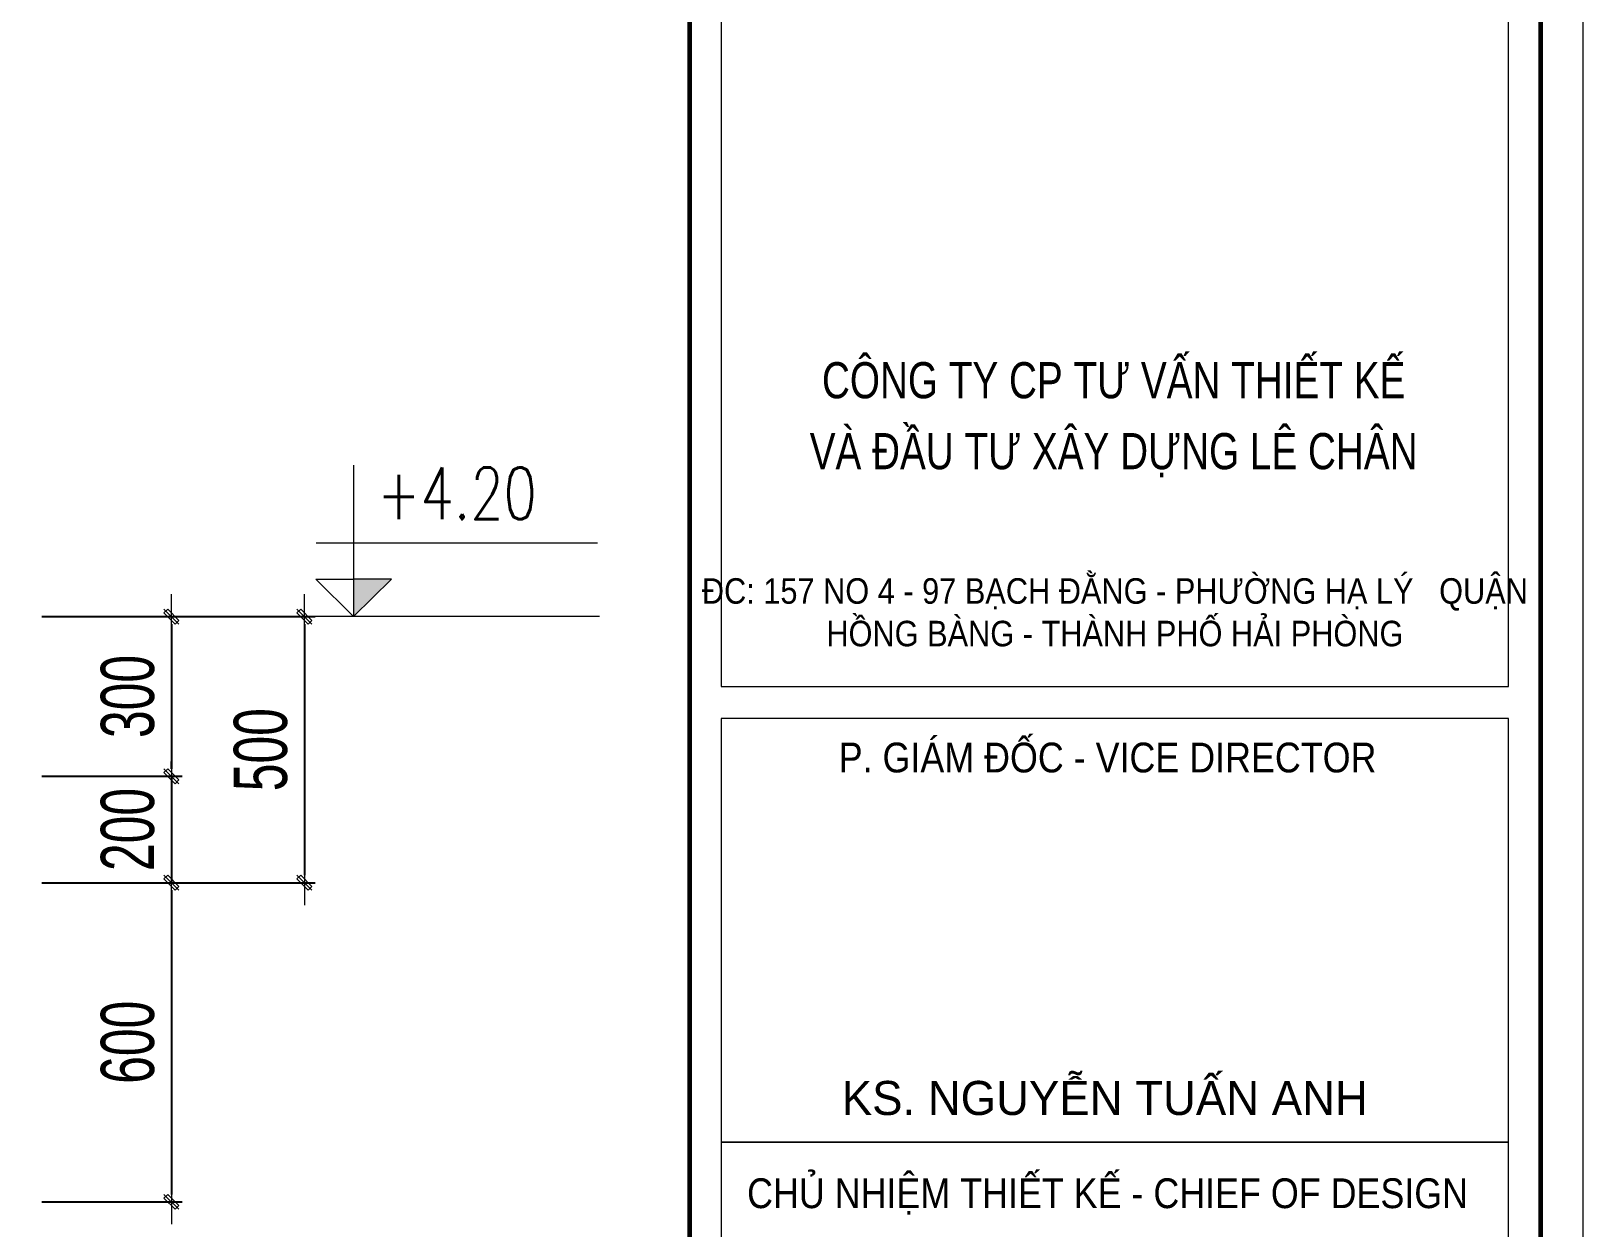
# Model space of a CAD drawing. Header units: millimetres. Extents: x -178395 to 493851, y -561170 to -280028.
# Drawn here: x 154757 to 162051, y -465472 to -459848 of the extents above; entities that cross this region are included whole.
import ezdxf
from ezdxf.enums import TextEntityAlignment as Align

# ---------------------------------------------------------------- set-up
doc = ezdxf.new("R2010")
doc.units = ezdxf.units.MM
doc.header["$MEASUREMENT"] = 0
doc.header["$PDMODE"] = 32
doc.layers.get('Defpoints').update_dxf_attribs({"color": 1})
for name, color, linetype, lineweight in [('EG Text1', 3, 'Continuous', 20), ('Khac', 156, 'Continuous', 9), ('Khungten_LCDI', 7, 'Continuous', 5), ('LC Dim', 8, 'Continuous', 18), ('LC Khac', 4, 'Continuous', 9), ('LC Net thay', 63, 'Continuous', 25), ('LC Text1', 3, 'Continuous', 20)]:
    doc.layers.add(name, color=color, linetype=linetype, lineweight=lineweight)
doc.styles.add('EG Huy', font='vnsimli.shx', dxfattribs={"width": 0.75})
doc.styles.add('HOATBIF', font='hoatbif.shx', dxfattribs={"width": 0.7})
doc.styles.add('Khungten', font='VHAVAN.TTF', dxfattribs={"width": 0.9, "height": 5000})
doc.styles.add('LC 1', font='VHAVANB.TTF')
doc.styles.add('LC 3', font='vnsimli.shx', dxfattribs={"width": 0.75})
doc.styles.add('Title', font='VHBLACK.TTF', dxfattribs={"width": 0.8})
doc.styles.add('VNAVANTH', font='VHAVANB.TTF', dxfattribs={"width": 0.6})
doc.dimstyles.new('1-100', dxfattribs={"dimscale": 100, "dimtxt": 2.5, "dimasz": 0.35, "dimexe": 0.5, "dimexo": 0, "dimgap": 0.8, "dimtad": 1, "dimdec": 0, "dimzin": 0, "dimdsep": 46, "dimtxsty": 'HOATBIF', "dimblk1": 'DOT', "dimblk2": 'DOT', "dimsah": 1, "dimcen": -1, "dimdle": 1, "dimclrd": 256, "dimclre": 256, "dimclrt": 4, "dimadec": 3, "dimazin": 2, "dimtfac": 0.333333, "dimtdec": 0, "dimtix": 1, "dimtmove": 2, "dimatfit": 3, "dimldrblk": 'DOT', "dimfxl": 1, "dimtvp": 0.833333, "dimtolj": 1, "dimtzin": 0, "dimarcsym": 0})

# ---------------------------------------------------------------- blocks, each defined once
blk = doc.blocks.new('lcdi fix')
at = {"layer": 'Defpoints', "lineweight": 0}
blk.add_lwpolyline([(-1200, -14850), (-1200, 14850), (40800, 14850), (40800, -14850)], close=True, dxfattribs=at)
at = {"layer": 'Khungten_LCDI', "color": 5, "lineweight": 60}
blk.add_line((36600, 14650), (36600, -14650), dxfattribs=at)
at = {"layer": 'Khungten_LCDI', "color": 5, "lineweight": 25}
blk.add_line((40600, -14650), (40600, 14650), dxfattribs=at)
at = {"layer": 'Khungten_LCDI', "color": 5, "lineweight": 60}
blk.add_lwpolyline([(0, -14650), (0, 14650), (40600, 14650), (40600, -14650)], close=True, dxfattribs=at)
at = {"layer": 'Khungten_LCDI', "color": 9, "lineweight": 15}
for points in [[(36750, 2587.2), (40450, 2587.2), (40450, 6561.5), (36750, 6561.5)], [(36750, 446.3), (40450, 446.3), (40450, 2437.2), (36750, 2437.2)], [(36750, -1521.9), (40450, -1521.9), (40450, 446.3), (36750, 446.3)]]:
    blk.add_lwpolyline(points, close=True, dxfattribs=at)
at = {"color": 7}
for s, height, style, width, p in [('c«ng ty cp t\xad vÊn thiÕt kÕ', 170, 'Title', 0.8, (38594.2, 3941.9)), ('vµ ®Çu t\xad x©y dùng lª ch©n', 170, 'Title', 0.8, (38594.2, 3608.6)), ('P. gi¸m ®èc - VICE director', 140, 'Khungten', 0.9, (38565.6, 2183.9)), ('chñ nhiÖm thiÕt kÕ - chief of design', 140, 'Khungten', 0.9, (38565.6, 136.4))]:
    blk.add_text(s, height=height, dxfattribs=dict(at, style=style, width=width)).set_placement(p, align=Align.CENTER)
at = {"color": 7, "style": 'VNAVANTH'}
blk.add_text('ks. nguyÔn tuÊn anh', height=160, dxfattribs=at).set_placement((38552.7, 574.1), align=Align.CENTER)
at = {"color": 7, "insert": (38600, 3096.5), "char_height": 120, "attachment_point": 2, "style": 'Khungten'}
blk.add_mtext_dynamic_manual_height_columns('®c: 157 no 4 - 97 b¹ch ®»ng - ph\xadêng h¹ lý   quËn hång bµng - thµnh phè h¶i phßng ', width=3886.569, gutter_width=25, heights=[0], dxfattribs=at)
at = {"color": 7, "style": 'Khungten', "width": 0.8}
for tag, p in [('REVISION', (39498.8, -10746.3)), ('NGAYHT', (39546.1, -11609.4))]:
    blk.add_attdef(tag, text='', height=200, dxfattribs=at).set_placement(p, align=Align.CENTER)
at = {"layer": 'LC Text1', "color": 3, "style": 'LC 1', "width": 1.834006}
for tag, p, p2 in [('TENBANVE1', (36912.7, -8885.8), (40339.1, -8885.8)), ('TENBANVE2', (36912.7, -9562.5), (40339.1, -9562.5))]:
    blk.add_attdef(tag, text='', height=250, dxfattribs=at).set_placement(p, p2, align=Align.FIT)
at = {"layer": 'LC Text1', "style": 'Title', "width": 0.7}
blk.add_attdef('SOBANVE', text='', height=250, dxfattribs=at).set_placement((39562, -13896.2), align=Align.CENTER)
blk = doc.blocks.new('CT')
at = {"layer": 'LC Khac'}
blk.add_hatch(color=252, dxfattribs=at).paths.add_polyline_path([(3.251, 1.597), (1.639, 1.597), (1.639, 0)])
at = {"layer": 'LC Khac', "color": 9, "ltscale": 50}
for p, q in [((0.046, 3.141), (11.999, 3.141)), ((12.091, 0), (0, 0))]:
    blk.add_line(p, q, dxfattribs=at)
for points in [[(1.639, 6.428), (1.639, 0)], [(1.639, 0), (0.027, 1.597), (1.639, 1.597)], [(1.639, 0), (3.251, 1.597), (1.639, 1.597)]]:
    blk.add_lwpolyline(points, dxfattribs=at)
at = {"layer": 'LC Khac', "color": 3, "style": 'LC 3', "width": 0.75}
blk.add_attdef('CT', (1.905, 3.503), '', height=2.2, dxfattribs=at)
blk = doc.blocks.new('DOT')
at = {"layer": 'LC Dim'}
blk.add_line((-3, 0), (3, 0), dxfattribs=at)
at = {"layer": 'LC Dim', "color": 4}
blk.add_line((-1, -1), (1, 1), dxfattribs=at)
blk.add_lwpolyline([(0.5, 1), (-1, -0.5), (-0.5, -1), (1, 0.5)], close=True, dxfattribs=at)
blk = doc.blocks.new('*D1102')
at = {"layer": 'Defpoints', "color": 0, "ltscale": 2, "transparency": 16777216}
for p in [(154807, -462599.6), (154807, -463349.6), (155416.6, -463349.6)]:
    blk.add_point(p, dxfattribs=at)
at = {"layer": 'LC Dim', "lineweight": -2, "ltscale": 2, "transparency": 16777216}
for p, q in [((154807, -462599.6), (155466.6, -462599.6)), ((155416.6, -462634.6), (155416.6, -463314.6)), ((154807, -463349.6), (155466.6, -463349.6))]:
    blk.add_line(p, q, dxfattribs=at)
at = {"layer": 'LC Dim', "lineweight": -2, "ltscale": 2, "transparency": 16777216, "xscale": 35, "yscale": 35, "zscale": 35}
for p, rotation in [((155416.6, -462599.6), 90), ((155416.6, -463349.6), 270)]:
    blk.add_blockref('DOT', p, dxfattribs=dict(at, rotation=rotation))
at = {"layer": 'LC Dim', "color": 4, "ltscale": 2, "transparency": 16777216, "insert": (155211.6, -462974.6), "char_height": 250, "attachment_point": 5, "rotation": 90, "style": 'HOATBIF'}
blk.add_mtext('\\A1;300', dxfattribs=at)
blk = doc.blocks.new('_Dot')
at = {"color": 0, "linetype": 'ByBlock', "lineweight": -2}
blk.add_line((-0.5, 0), (-1, 0), dxfattribs=at)
at = {"color": 0, "linetype": 'ByBlock', "const_width": 0.5}
blk.add_lwpolyline([(-0.25, 0, 1), (0.25, 0, 1)], format="xyb", close=True, dxfattribs=at)
blk = doc.blocks.new('*D1103')
at = {"layer": 'Defpoints', "color": 0, "ltscale": 2, "transparency": 16777216}
for p in [(154807, -463349.6), (154807, -463849.6), (155416.6, -463849.6)]:
    blk.add_point(p, dxfattribs=at)
at = {"layer": 'LC Dim', "lineweight": -2, "ltscale": 2, "transparency": 16777216}
for p, q in [((155416.6, -463314.6), (155416.6, -463279.6)), ((154807, -463349.6), (155466.6, -463349.6)), ((155416.6, -463349.6), (155416.6, -463849.6)), ((154807, -463849.6), (155466.6, -463849.6)), ((155416.6, -463884.6), (155416.6, -463919.6))]:
    blk.add_line(p, q, dxfattribs=at)
at = {"layer": 'LC Dim', "lineweight": -2, "ltscale": 2, "transparency": 16777216, "xscale": 35, "yscale": 35, "zscale": 35}
for p, rotation in [((155416.6, -463349.6), 270), ((155416.6, -463849.6), 90)]:
    blk.add_blockref('DOT', p, dxfattribs=dict(at, rotation=rotation))
at = {"layer": 'LC Dim', "color": 4, "ltscale": 2, "transparency": 16777216, "insert": (155211.6, -463599.6), "char_height": 250, "attachment_point": 5, "rotation": 90, "style": 'HOATBIF'}
blk.add_mtext('\\A1;200', dxfattribs=at)
blk = doc.blocks.new('*D1104')
at = {"layer": 'Defpoints', "color": 0, "ltscale": 2, "transparency": 16777216}
for p in [(154807, -463849.6), (154807, -465349.6), (155416.6, -465349.6)]:
    blk.add_point(p, dxfattribs=at)
at = {"layer": 'LC Dim', "lineweight": -2, "ltscale": 2, "transparency": 16777216}
for p, q in [((154807, -463849.6), (155466.6, -463849.6)), ((155416.6, -463884.6), (155416.6, -465314.6)), ((154807, -465349.6), (155466.6, -465349.6))]:
    blk.add_line(p, q, dxfattribs=at)
at = {"layer": 'LC Dim', "lineweight": -2, "ltscale": 2, "transparency": 16777216, "xscale": 35, "yscale": 35, "zscale": 35}
for p, rotation in [((155416.6, -463849.6), 90), ((155416.6, -465349.6), 270)]:
    blk.add_blockref('DOT', p, dxfattribs=dict(at, rotation=rotation))
at = {"layer": 'LC Dim', "color": 4, "ltscale": 2, "transparency": 16777216, "insert": (155211.6, -464599.6), "char_height": 250, "attachment_point": 5, "rotation": 90, "style": 'HOATBIF'}
blk.add_mtext('\\A1;600', dxfattribs=at)
blk = doc.blocks.new('*D1105')
at = {"layer": 'Defpoints', "color": 0, "ltscale": 2, "transparency": 16777216}
for p in [(154807, -462599.6), (154807, -463849.6), (156041.7, -463849.6)]:
    blk.add_point(p, dxfattribs=at)
at = {"layer": 'LC Dim', "lineweight": -2, "ltscale": 2, "transparency": 16777216}
for p, q in [((154807, -462599.6), (156091.7, -462599.6)), ((156041.7, -462634.6), (156041.7, -463814.6)), ((154807, -463849.6), (156091.7, -463849.6))]:
    blk.add_line(p, q, dxfattribs=at)
at = {"layer": 'LC Dim', "lineweight": -2, "ltscale": 2, "transparency": 16777216, "xscale": 35, "yscale": 35, "zscale": 35}
for p, rotation in [((156041.7, -462599.6), 90), ((156041.7, -463849.6), 270)]:
    blk.add_blockref('DOT', p, dxfattribs=dict(at, rotation=rotation))
at = {"layer": 'LC Dim', "color": 4, "ltscale": 2, "transparency": 16777216, "insert": (155836.7, -463224.6), "char_height": 250, "attachment_point": 5, "rotation": 90, "style": 'HOATBIF'}
blk.add_mtext('\\A1;500', dxfattribs=at)

msp = doc.modelspace()

# ---------------------------------------------------------------- block references
at = {"layer": 'EG Text1'}
ref = msp.add_blockref('CT', (156091.7, -462599.6), dxfattribs=dict(at, xscale=110.6268069788348, yscale=110.6268069788348, zscale=110.6268069788348))
ref.add_attrib('CT', '+4.20', (156383.6, -462141.5), dxfattribs={"layer": 'Khac', "color": 3, "height": 243.38, "style": 'EG Huy', "width": 0.75})
at = {"layer": 'LC Net thay'}
msp.add_blockref('lcdi fix', (121251, -465515.4), dxfattribs=at)

# ---------------------------------------------------------------- dimensions: what is measured, and where the dimension line sits
at = {"layer": 'LC Dim', "ltscale": 2}
for base, p1, p2, picture, middle in [((155416.6, -463349.6), (154807, -462599.6), (154807, -463349.6), '*D1102', (155211.6, -462974.6)), ((156041.7, -463849.6), (154807, -462599.6), (154807, -463849.6), '*D1105', (155836.7, -463224.6)), ((155416.6, -463849.6), (154807, -463349.6), (154807, -463849.6), '*D1103', (155211.6, -463599.6)), ((155416.6, -465349.6), (154807, -463849.6), (154807, -465349.6), '*D1104', (155211.6, -464599.6))]:
    dim = msp.add_linear_dim(base=base, p1=p1, p2=p2, angle=90, dimstyle='1-100', override={"dimlfac": 0.4}, dxfattribs=at)
    dim.commit()
    dim.dimension.update_dxf_attribs({"geometry": picture, "text_midpoint": middle})

doc.saveas('drawing.dxf')
